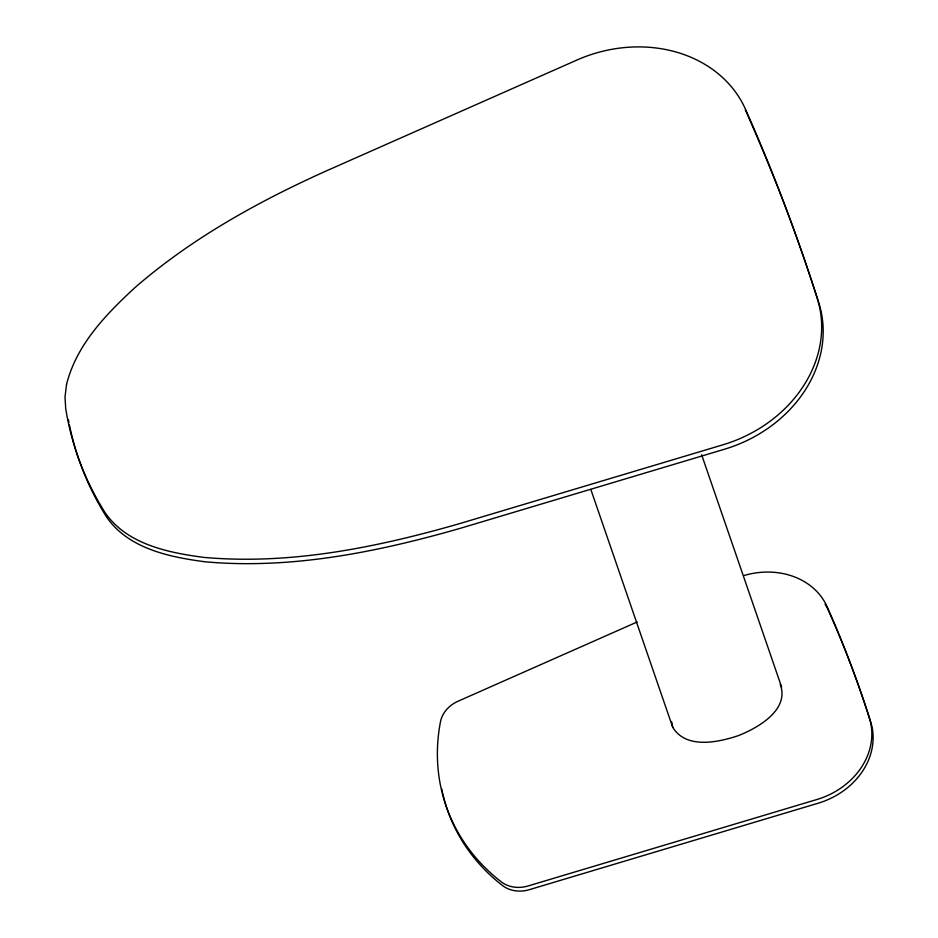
<?xml version="1.0" encoding="UTF-8"?>
<svg xmlns="http://www.w3.org/2000/svg" width="938" height="938" viewBox="0 0 938 938"><rect width="100%" height="100%" fill="white"/><g stroke="black" fill="none" stroke-linecap="round" stroke-linejoin="round"><path stroke-width="1.41" d="M637.172 621.976L457.979 701.261A29.019 24.447 -19 0 0 440.485 721.721A221.098 186.263 -19 0 0 501.255 881.861A29.019 24.447 -19 0 0 528.071 885.976L816.975 799.493A72.554 61.122 -19 0 0 869.432 718.262A1479.027 1246.016 -19 0 0 827.093 606.675A72.554 61.122 -19 0 0 744.326 575.416M780.193 684.189C789.948 709.796 757.916 727.994 738.018 735.744C717.769 742.509 685.901 749.216 672.722 727.267L590.834 489.46M701.636 454.789L781.624 687.073M672.722 727.267L671.737 721.99M69.447 425.078A386.937 325.967 -19 0 0 106.897 517.483C128.776 548.812 169.684 557.125 205.199 561.803C291.542 569.577 377.944 551.943 460.581 528.235L724.429 449.243A130.605 110.027 -19 0 0 818.804 302.868A2588.223 2180.463 -19 0 0 747.047 113.768A130.605 110.027 -19 0 0 745.311 110.098M68.908 422.405A386.937 325.967 -19 0 1 68.392 419.708M442.537 792.762A221.098 186.263 -19 0 0 502.534 885.566A29.019 24.447 -19 0 0 529.349 889.67L818.253 803.186A72.554 61.122 -19 0 0 870.71 721.955A1479.027 1246.016 -19 0 0 828.371 610.368A72.554 61.122 -19 0 0 825.088 604.178M442.232 791.402A221.098 186.263 -19 0 1 441.669 788.682M66.539 384.486L65.003 397.055L65.707 408.534A386.937 325.967 -19 0 0 105.361 513.051C127.251 544.38 168.148 552.681 203.675 557.371C290.018 565.145 376.419 547.499 459.057 523.791L722.905 444.811A130.605 110.027 -19 0 0 817.279 298.436A2588.223 2180.463 -19 0 0 745.522 109.336A130.605 110.027 -19 0 0 576.893 60.055L325.31 171.361C257.493 201.951 191.528 238.51 135.107 287.462C106.017 314.3 76.318 344.879 66.539 384.486"/></g></svg>
